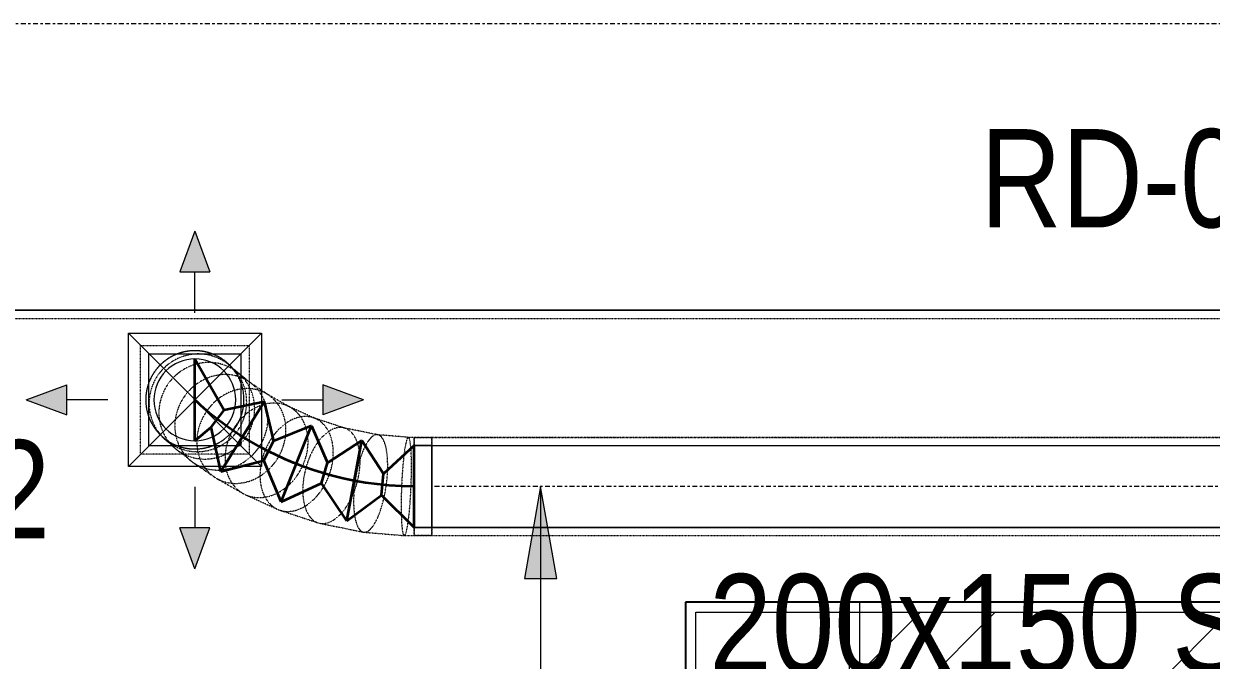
# Model space of a CAD drawing. Header units: inches. Extents: x -83664 to 20107, y -47222 to 19398.
# Drawn here: x -22714 to -19812, y -36482 to -34927 of the extents above; entities that cross this region are included whole.
import ezdxf

# ---------------------------------------------------------------- set-up
doc = ezdxf.new("R2010")
doc.units = ezdxf.units.IN
doc.header["$MEASUREMENT"] = 0
doc.linetypes.add('Center', pattern=[29.999999, 12, -6, 6, -6])
doc.linetypes.add('Hidden 0_50', pattern=[1.0584, 0.5292, -0.5292])
for name, color, linetype, lineweight in [('A-DETL-GENF', 7, 'Continuous', 9), ('A-WALL', 7, 'Continuous', 9), ('A-WALL-PATT', 7, 'Continuous', 25), ('G-ANNO-TEXT', 7, 'Continuous', 9), ('M-HVAC-CDFF', 7, 'Continuous', 9), ('M-HVAC-DUCT-CNTR', 7, 'Center', 9), ('M-HVAC-DUCT-IDEN', 7, 'Continuous', 18)]:
    doc.layers.add(name, color=color, linetype=linetype, lineweight=lineweight)
doc.layers.add('M-HVAC-DUCT', color=7, linetype='Continuous', lineweight=9, true_color=0xffe97f)
doc.layers.add('M-HVAC-DUCT-PATT', color=7, linetype='Continuous', lineweight=35, true_color=0x007f00)
doc.styles.add('Arial Narrow_21', font='ARIALN.TTF', dxfattribs={"height": 240})
pattern_1 = [(0, (0, 0), (1219.2, 304.8), [50.292, -864.108, 50.292, -864.108, -4876.8]), (0, (0, 0), (1219.2, 304.8), [-1828.8, 50.292, -1778.508, 50.292, -864.108, -2133.6]), (0, (0, 0), (1219.2, 304.8), [-4572, 50.292, -559.308, 50.292, -1473.708]), (120, (457.2, 152.4), (-873.56454, 903.4582), [50.292, -864.108, 50.292, -864.108, -4876.8]), (120, (457.2, 152.4), (-873.56454, 903.4582), [-1828.8, 50.292, -1778.508, 50.292, -864.108, -2133.6]), (120, (457.2, 152.4), (-873.56454, 903.4582), [-4572, 50.292, -559.308, 50.292, -1473.708]), (240, (609.6, 762), (-345.63546, -1208.2582), [50.292, -864.108, 50.292, -864.108, -4876.8]), (240, (609.6, 762), (-345.63546, -1208.2582), [-1828.8, 50.292, -1778.508, 50.292, -864.108, -2133.6]), (240, (609.6, 762), (-345.63546, -1208.2582), [-4572, 50.292, -559.308, 50.292, -1473.708])]
pattern_2 = [(45, (0, 0), (-377.1708, 377.1708), []), (45, (0, 571.5), (-377.1708, 377.1708), [])]

# ---------------------------------------------------------------- blocks, each defined once
blk = doc.blocks.new('GCE-AT-Supply Air Rectangular Diffuser - 225x225-V53-FIRST FLOOR AC CONDITIONING LAYOUT - PART A')
at = {"layer": 'A-DETL-GENF', "true_color": 0xff7f00}
for points in [[(36.4, 312.5), (0, 412.5), (-36.4, 312.5)], [(-312.5, -36.4), (-312.5, 36.4), (-412.5, 0)], [(312.5, -36.4), (412.5, 0), (312.5, 36.4)], [(0, -412.5), (36.4, -312.5), (-36.4, -312.5)]]:
    blk.add_hatch(color=30, dxfattribs=at).paths.add_polyline_path(points)
at = {"layer": 'A-DETL-GENF', "color": 30, "true_color": 0xff7f00}
for p, q in [((0, 412.5), (-36.4, 312.5)), ((0, 412.5), (36.4, 312.5)), ((-36.4, 312.5), (36.4, 312.5)), ((0, 212.5), (0, 312.5)), ((-162.5, -162.5), (162.5, 162.5)), ((-162.5, 162.5), (162.5, -162.5)), ((-162.5, -162.5), (-162.5, 162.5)), ((-162.5, 162.5), (162.5, 162.5)), ((162.5, 162.5), (162.5, -162.5)), ((-412.5, 0), (-312.5, 36.4)), ((-312.5, -36.4), (-312.5, 36.4)), ((312.5, 36.4), (312.5, -36.4)), ((412.5, 0), (312.5, 36.4)), ((212.5, 0), (312.5, 0)), ((-412.5, 0), (-312.5, -36.4)), ((-212.5, 0), (-312.5, 0)), ((412.5, 0), (312.5, -36.4)), ((162.5, -162.5), (-162.5, -162.5)), ((0, -212.5), (0, -312.5)), ((36.4, -312.5), (-36.4, -312.5)), ((0, -412.5), (-36.4, -312.5)), ((0, -412.5), (36.4, -312.5))]:
    blk.add_line(p, q, dxfattribs=at)
blk = doc.blocks.new('M_Rectangular to Round Transition - Angle - 45 Degree-7598641-FIRST FLOOR AC CONDITIONING LAYOUT - PART A')
at = {"layer": 'M-HVAC-DUCT', "color": 30, "true_color": 0xff7f00}
for p, q in [((98623.4, 55249.6), (98623.4, 55474.6)), ((98623.4, 55474.6), (98848.4, 55474.6)), ((98848.4, 55474.6), (98848.4, 55249.6)), ((98848.4, 55249.6), (98623.4, 55249.6))]:
    blk.add_line(p, q, dxfattribs=at)
for start, end in [(90, 180), (0, 90), (180, 270), (270, 0)]:
    blk.add_arc((98735.9, 55362.1), 100, start, end, dxfattribs=at)
blk = doc.blocks.new('M_Rec to Rnd Transition - Angle - 60 Degree-7670840-FIRST FLOOR AC CONDITIONING LAYOUT - PART A')
at = {"layer": 'M-HVAC-DUCT', "color": 30, "true_color": 0xff7f00}
for p, q in [((0, 100), (43.3, 100)), ((43.3, 100), (0, 100)), ((0, 100), (0, -100)), ((0, -100), (0, 100)), ((43.3, 0), (43.3, 100)), ((43.3, 0), (43.3, 100)), ((43.3, -100), (43.3, 0)), ((43.3, -100), (43.3, 0)), ((0, -100), (43.3, -100)), ((43.3, -100), (0, -100))]:
    blk.add_line(p, q, dxfattribs=at)
blk = doc.blocks.new('TEMW-SMBZ-HO-BM-HVAC-00002_rvt-1-FIRST FLOOR AC CONDITIONING LAYOUT - PART A')
at = {"layer": 'M-HVAC-DUCT', "color": 30, "true_color": 0xff7f00}
for p, q in [((135077, 62745.6), (128582, 62745.6)), ((128582, 62745.6), (135077, 62745.6)), ((129739.5, 62215.2), (129739.5, 62415.2)), ((129739.5, 62415.2), (129739.5, 62215.2)), ((129739.5, 62415.2), (132428.2, 62415.2)), ((129739.5, 62415.2), (132428.2, 62415.2)), ((132428.2, 62215.2), (129739.5, 62215.2)), ((129739.5, 62215.2), (132428.2, 62215.2))]:
    blk.add_line(p, q, dxfattribs=at)
at = {"layer": 'M-HVAC-DUCT', "color": 30, "linetype": 'Hidden 0_50', "true_color": 0xff7f00}
for p, q in [((128582, 62725.6), (135077, 62725.6)), ((128582, 62725.6), (135077, 62725.6)), ((129027.9, 62394.3), (129027.9, 62659.3)), ((129027.9, 62659.3), (129292.9, 62659.3)), ((129292.9, 62659.3), (129292.9, 62394.3)), ((129251.7, 62605.3), (129244.3, 62612.5)), ((129269.2, 62589.9), (129247.6, 62609.1)), ((129299.1, 62566.5), (129264.2, 62594.1)), ((129340.8, 62538.3), (129293.4, 62570.7)), ((129393.4, 62508.7), (129334.6, 62542.2)), ((129455.8, 62480.7), (129387, 62511.9)), ((129527.1, 62457.4), (129450, 62483)), ((129607.7, 62441.4), (129523, 62458.5)), ((129076.4, 62441), (129083.8, 62433.7)), ((129087.9, 62430), (129110, 62410.3)), ((129682.2, 62435.2), (129606.3, 62441.6)), ((129696.2, 62435.2), (129682.1, 62435.2)), ((129696.2, 62195.2), (129696.2, 62435.2)), ((129696.2, 62195.2), (129696.2, 62435.2)), ((129739.5, 62435.2), (129696.2, 62435.2)), ((129696.2, 62435.2), (129739.5, 62435.2)), ((129696.2, 62435.2), (129696.2, 62315.2)), ((129696.2, 62435.2), (129696.2, 62315.2)), ((129739.5, 62435.2), (129739.5, 62195.2)), ((129739.5, 62195.2), (129739.5, 62435.2)), ((132428.2, 62435.2), (129739.5, 62435.2)), ((129739.5, 62435.2), (132428.2, 62435.2)), ((129739.5, 62435.2), (129739.5, 62195.2)), ((129739.5, 62195.2), (129739.5, 62435.2)), ((129292.9, 62394.3), (129027.9, 62394.3)), ((129115, 62406.1), (129151.4, 62377.3)), ((129157, 62373.2), (129207.4, 62338.8)), ((129213.6, 62334.9), (129277.9, 62298.2)), ((129696.2, 62315.2), (129696.2, 62195.2)), ((129696.2, 62315.2), (129696.2, 62195.2)), ((129284.2, 62295), (129362.6, 62259.5)), ((129368.4, 62257.2), (129461.3, 62226.4)), ((129465.4, 62225.3), (129572.4, 62203.6)), ((129573.8, 62203.4), (129672.2, 62195.2)), ((129672.2, 62195.2), (129696.2, 62195.2)), ((129739.5, 62195.2), (129696.2, 62195.2)), ((129696.2, 62195.2), (129739.5, 62195.2)), ((129739.5, 62195.2), (132428.2, 62195.2)), ((129739.5, 62195.2), (132428.2, 62195.2))]:
    blk.add_line(p, q, dxfattribs=at)
for start, end in [(74.0123, 254.0123), (90, 180), (254.0123, 74.0123), (0, 90), (180, 270), (270, 0)]:
    blk.add_arc((129160.4, 62526.8), 120, start, end, dxfattribs=at)
for points in [[(129193.4, 62642.1), (129183.3, 62645), (129162.4, 62648.1), (129131, 62644.5), (129101.5, 62632.9), (129076, 62614.1), (129056.3, 62589.3), (129043.7, 62560.2), (129039, 62528.9), (129042.6, 62497.4), (129054.2, 62467.9), (129073.1, 62442.4), (129097.9, 62422.7), (129117.2, 62414.3), (129127.3, 62411.4)], [(129201.2, 62634.5), (129191.2, 62637.3), (129170.5, 62640.2), (129139.2, 62636.5), (129109.8, 62624.7), (129084.4, 62605.8), (129064.7, 62581), (129052, 62552.1), (129047.2, 62520.9), (129050.6, 62489.6), (129061.9, 62460.3), (129080.5, 62435.1), (129105.1, 62415.6), (129124.3, 62407.4), (129134.3, 62404.6)], [(129127.3, 62411.4), (129137.4, 62408.5), (129158.3, 62405.4), (129189.7, 62409), (129219.2, 62420.6), (129244.7, 62439.5), (129264.4, 62464.3), (129277, 62493.3), (129281.7, 62524.7), (129278.1, 62556.2), (129266.5, 62585.6), (129247.6, 62611.1), (129222.8, 62630.8), (129203.5, 62639.2), (129193.4, 62642.1)], [(129134.3, 62404.6), (129144.3, 62401.8), (129165, 62398.8), (129196.3, 62402.6), (129225.7, 62414.3), (129251.1, 62433.2), (129270.8, 62458), (129283.5, 62487), (129288.4, 62518.2), (129285, 62549.5), (129273.6, 62578.7), (129255, 62603.9), (129230.4, 62623.4), (129211.2, 62631.6), (129201.2, 62634.5)], [(129224, 62614.2), (129214.2, 62616.8), (129193.9, 62619.4), (129163.1, 62615.2), (129134.1, 62603.1), (129108.9, 62584), (129089.2, 62559.2), (129076.4, 62530.3), (129071.2, 62499.4), (129074.1, 62468.6), (129084.9, 62439.9), (129102.8, 62415.3), (129126.7, 62396.4), (129145.4, 62388.6), (129155.2, 62386)], [(129155.2, 62386), (129164.9, 62383.4), (129185.3, 62380.8), (129216, 62385), (129245, 62397.1), (129270.2, 62416.2), (129289.9, 62441), (129302.8, 62469.8), (129307.9, 62500.7), (129305, 62531.6), (129294.2, 62560.3), (129276.3, 62584.9), (129252.5, 62603.7), (129233.8, 62611.6), (129224, 62614.2)], [(129260.4, 62585.4), (129250.9, 62587.8), (129231.3, 62589.9), (129201.3, 62585), (129173, 62572.4), (129148.3, 62553), (129128.7, 62528), (129115.8, 62499.2), (129110.3, 62468.5), (129112.7, 62438.1), (129122.7, 62410), (129139.7, 62386.1), (129162.6, 62368.1), (129180.6, 62360.8), (129190.1, 62358.4)], [(129190.1, 62358.4), (129199.5, 62356.1), (129219.2, 62354), (129249.1, 62358.9), (129277.4, 62371.5), (129302.2, 62390.9), (129321.7, 62415.9), (129334.6, 62444.7), (129340.1, 62475.3), (129337.8, 62505.7), (129327.7, 62533.8), (129310.7, 62557.7), (129287.9, 62575.8), (129269.8, 62583.1), (129260.4, 62585.4)], [(129309.4, 62552), (129300.4, 62554), (129281.7, 62555.5), (129253, 62549.7), (129225.7, 62536.4), (129201.8, 62516.4), (129182.7, 62491.1), (129169.9, 62462.2), (129164.2, 62431.7), (129166, 62401.7), (129175.2, 62374.2), (129191.1, 62351.1), (129212.6, 62333.9), (129229.8, 62327.2), (129238.8, 62325.2)], [(129238.8, 62325.2), (129247.8, 62323.1), (129266.5, 62321.6), (129295.2, 62327.4), (129322.5, 62340.7), (129346.4, 62360.7), (129365.5, 62386), (129378.3, 62414.9), (129384, 62445.4), (129382.2, 62475.4), (129373, 62502.9), (129357.1, 62526.1), (129335.6, 62543.2), (129318.4, 62549.9), (129309.4, 62552)], [(129370.1, 62517.3), (129361.7, 62519), (129344.3, 62519.7), (129317.6, 62512.9), (129292, 62498.6), (129269.5, 62477.8), (129251.4, 62451.9), (129239.1, 62422.8), (129233.4, 62392.3), (129234.6, 62362.6), (129242.7, 62335.6), (129257.2, 62313.3), (129277, 62297.2), (129292.8, 62291.2), (129301.2, 62289.6)], [(129301.2, 62289.6), (129309.5, 62287.9), (129326.9, 62287.2), (129353.7, 62294), (129379.2, 62308.3), (129401.8, 62329.1), (129419.8, 62355), (129432.1, 62384.1), (129437.9, 62414.6), (129436.6, 62444.3), (129428.5, 62471.3), (129414.1, 62493.6), (129394.3, 62509.7), (129378.4, 62515.7), (129370.1, 62517.3)], [(129440.9, 62485.2), (129433.6, 62486.4), (129418.3, 62486.2), (129394.6, 62477.9), (129372, 62462.3), (129351.9, 62440.4), (129335.7, 62413.7), (129324.4, 62384), (129319, 62353.4), (129319.7, 62324), (129326.5, 62297.6), (129339, 62276.2), (129356.2, 62261.2), (129370.1, 62256.2), (129377.4, 62255)], [(129377.4, 62255), (129384.7, 62253.8), (129400.1, 62254), (129423.7, 62262.3), (129446.4, 62277.9), (129466.5, 62299.8), (129482.7, 62326.5), (129493.9, 62356.1), (129499.3, 62386.7), (129498.6, 62416.2), (129491.8, 62442.5), (129479.4, 62463.9), (129462.1, 62478.9), (129448.3, 62484), (129440.9, 62485.2)], [(129520.1, 62459), (129514.3, 62459.7), (129502.4, 62458.3), (129483.9, 62448.3), (129466.1, 62431.1), (129450.2, 62407.8), (129437.3, 62380.1), (129428.3, 62349.7), (129423.7, 62318.8), (129424, 62289.4), (129429.1, 62263.7), (129438.5, 62243.3), (129451.8, 62229.6), (129462.6, 62225.5), (129468.3, 62224.9)], [(129468.3, 62224.9), (129474, 62224.2), (129485.9, 62225.6), (129504.5, 62235.5), (129522.3, 62252.7), (129538.2, 62276), (129551.1, 62303.8), (129560.1, 62334.2), (129564.6, 62365.1), (129564.4, 62394.4), (129559.3, 62420.2), (129549.8, 62440.6), (129536.5, 62454.3), (129525.8, 62458.3), (129520.1, 62459)], [(129606, 62441.6), (129602.6, 62441.8), (129595.5, 62439.4), (129584.5, 62427.9), (129573.9, 62409.3), (129564.4, 62384.7), (129556.6, 62355.9), (129551.1, 62324.8), (129548.2, 62293.5), (129548.2, 62264.2), (129551.1, 62238.9), (129556.6, 62219.3), (129564.4, 62206.7), (129570.7, 62203.6), (129574.1, 62203.4)], [(129574.1, 62203.4), (129577.5, 62203.2), (129584.5, 62205.6), (129595.6, 62217), (129606.2, 62235.7), (129615.7, 62260.3), (129623.5, 62289.1), (129629, 62320.2), (129631.8, 62351.5), (129631.8, 62380.8), (129629, 62406.1), (129623.5, 62425.7), (129615.7, 62438.3), (129609.4, 62441.4), (129606, 62441.6)], [(129682.1, 62435.2), (129681.1, 62435.2), (129679, 62432.5), (129675.6, 62420.4), (129672.4, 62401.1), (129669.5, 62375.9), (129667.1, 62346.7), (129665.4, 62315.2), (129664.6, 62283.8), (129664.5, 62254.5), (129665.4, 62229.4), (129667, 62210.1), (129669.3, 62198), (129671.2, 62195.2), (129672.2, 62195.2)], [(129672.2, 62195.2), (129673.3, 62195.2), (129675.4, 62198), (129678.7, 62210.1), (129682, 62229.4), (129684.9, 62254.5), (129687.2, 62283.8), (129688.9, 62315.2), (129689.8, 62346.7), (129689.8, 62375.9), (129689, 62401.1), (129687.4, 62420.4), (129685, 62432.5), (129683.2, 62435.2), (129682.1, 62435.2)]]:
    blk.add_open_spline(points, degree=3, dxfattribs=at)
at = {"layer": 'M-HVAC-DUCT-CNTR', "color": 30, "true_color": 0xff7f00}
for p, q in [((135077, 63445.6), (128582, 63445.6)), ((132428.2, 62315.2), (129739.5, 62315.2))]:
    blk.add_line(p, q, dxfattribs=at)
at = {"layer": 'M-HVAC-DUCT-CNTR', "color": 30, "linetype": 'Continuous', "lineweight": 35, "true_color": 0xff7f00}
blk.add_open_spline([(129696.2, 62315.2), (129363, 62315.2), (129160.4, 62526.8), (129160.4, 62526.8)], degree=3, dxfattribs=at)
at = {"layer": 'M-HVAC-DUCT-PATT', "color": 30, "true_color": 0xff7f00}
for p, q in [((129160.4, 62426.8), (129160.4, 62626.8)), ((129160.4, 62626.8), (129231.9, 62501.4)), ((129223.9, 62352), (129329.8, 62521.7)), ((129223.9, 62352), (129329.8, 62521.7)), ((129329.8, 62521.7), (129231.9, 62501.4)), ((129329.8, 62521.7), (129352.4, 62425.9)), ((129199.9, 62459.7), (129231.9, 62501.4)), ((129160.4, 62426.8), (129199.9, 62459.7)), ((129223.9, 62352), (129199.9, 62459.7)), ((129445.1, 62463.4), (129352.4, 62425.9)), ((129371.4, 62277.5), (129445.1, 62463.4)), ((129371.4, 62277.5), (129445.1, 62463.4)), ((129445.1, 62463.4), (129484.5, 62373.3)), ((129328.6, 62379), (129352.4, 62425.9)), ((129568.8, 62427.4), (129484.5, 62373.3)), ((129531.5, 62230.9), (129568.8, 62427.4)), ((129531.5, 62230.9), (129568.8, 62427.4)), ((129568.8, 62427.4), (129621.6, 62346.3)), ((129696.2, 62415.2), (129621.6, 62346.3)), ((129696.2, 62215.2), (129696.2, 62415.2)), ((129696.2, 62215.2), (129696.2, 62415.2)), ((129223.9, 62352), (129328.6, 62379)), ((129371.4, 62277.5), (129328.6, 62379)), ((129469.6, 62322.9), (129484.5, 62373.3)), ((129616.9, 62293.9), (129621.6, 62346.3)), ((129371.4, 62277.5), (129469.6, 62322.9)), ((129531.5, 62230.9), (129469.6, 62322.9)), ((129531.5, 62230.9), (129616.9, 62293.9)), ((129696.2, 62215.2), (129616.9, 62293.9))]:
    blk.add_line(p, q, dxfattribs=at)
at = {"layer": 'M-HVAC-CDFF', "color": 6, "linetype": 'Hidden 0_50', "lineweight": 9, "true_color": 0xff00ff}
blk.add_blockref('GCE-AT-Supply Air Rectangular Diffuser - 225x225-V53-FIRST FLOOR AC CONDITIONING LAYOUT - PART A', (129160.4, 62526.8), dxfattribs=at)
at = {"layer": 'M-HVAC-DUCT', "color": 6, "linetype": 'Hidden 0_50', "lineweight": 9, "true_color": 0xff00ff, "rotation": 180}
for name, p in [('M_Rectangular to Round Transition - Angle - 45 Degree-7598641-FIRST FLOOR AC CONDITIONING LAYOUT - PART A', (227896.3, 117888.9)), ('M_Rec to Rnd Transition - Angle - 60 Degree-7670840-FIRST FLOOR AC CONDITIONING LAYOUT - PART A', (129739.5, 62315.2))]:
    blk.add_blockref(name, p, dxfattribs=at)
blk = doc.blocks.new('TEMW-SMBZ-HO-BM-HVAC-00002_rvt-2-FIRST FLOOR AC CONDITIONING LAYOUT - PART A')
at = {"layer": 'M-HVAC-DUCT', "color": 30, "true_color": 0xff7f00}
for p, q in [((135077, 62745.6), (128582, 62745.6)), ((128582, 62745.6), (135077, 62745.6)), ((129739.5, 62215.2), (129739.5, 62415.2)), ((129739.5, 62415.2), (129739.5, 62215.2)), ((129739.5, 62415.2), (132428.2, 62415.2)), ((129739.5, 62415.2), (132428.2, 62415.2)), ((132428.2, 62215.2), (129739.5, 62215.2)), ((129739.5, 62215.2), (132428.2, 62215.2))]:
    blk.add_line(p, q, dxfattribs=at)
at = {"layer": 'M-HVAC-DUCT', "color": 30, "linetype": 'Hidden 0_50', "true_color": 0xff7f00}
for p, q in [((128582, 62725.6), (135077, 62725.6)), ((128582, 62725.6), (135077, 62725.6)), ((129027.9, 62394.3), (129027.9, 62659.3)), ((129027.9, 62659.3), (129292.9, 62659.3)), ((129292.9, 62659.3), (129292.9, 62394.3)), ((129251.7, 62605.3), (129244.3, 62612.5)), ((129269.2, 62589.9), (129247.6, 62609.1)), ((129299.1, 62566.5), (129264.2, 62594.1)), ((129340.8, 62538.3), (129293.4, 62570.7)), ((129393.4, 62508.7), (129334.6, 62542.2)), ((129455.8, 62480.7), (129387, 62511.9)), ((129527.1, 62457.4), (129450, 62483)), ((129607.7, 62441.4), (129523, 62458.5)), ((129076.4, 62441), (129083.8, 62433.7)), ((129087.9, 62430), (129110, 62410.3)), ((129682.2, 62435.2), (129606.3, 62441.6)), ((129696.2, 62435.2), (129682.1, 62435.2)), ((129696.2, 62195.2), (129696.2, 62435.2)), ((129696.2, 62195.2), (129696.2, 62435.2)), ((129739.5, 62435.2), (129696.2, 62435.2)), ((129696.2, 62435.2), (129739.5, 62435.2)), ((129696.2, 62435.2), (129696.2, 62315.2)), ((129696.2, 62435.2), (129696.2, 62315.2)), ((129739.5, 62435.2), (129739.5, 62195.2)), ((129739.5, 62195.2), (129739.5, 62435.2)), ((132428.2, 62435.2), (129739.5, 62435.2)), ((129739.5, 62435.2), (132428.2, 62435.2)), ((129739.5, 62435.2), (129739.5, 62195.2)), ((129739.5, 62195.2), (129739.5, 62435.2)), ((129292.9, 62394.3), (129027.9, 62394.3)), ((129115, 62406.1), (129151.4, 62377.3)), ((129157, 62373.2), (129207.4, 62338.8)), ((129213.6, 62334.9), (129277.9, 62298.2)), ((129696.2, 62315.2), (129696.2, 62195.2)), ((129696.2, 62315.2), (129696.2, 62195.2)), ((129284.2, 62295), (129362.6, 62259.5)), ((129368.4, 62257.2), (129461.3, 62226.4)), ((129465.4, 62225.3), (129572.4, 62203.6)), ((129573.8, 62203.4), (129672.2, 62195.2)), ((129672.2, 62195.2), (129696.2, 62195.2)), ((129739.5, 62195.2), (129696.2, 62195.2)), ((129696.2, 62195.2), (129739.5, 62195.2)), ((129739.5, 62195.2), (132428.2, 62195.2)), ((129739.5, 62195.2), (132428.2, 62195.2))]:
    blk.add_line(p, q, dxfattribs=at)
for start, end in [(74.0123, 254.0123), (90, 180), (254.0123, 74.0123), (0, 90), (180, 270), (270, 0)]:
    blk.add_arc((129160.4, 62526.8), 120, start, end, dxfattribs=at)
for points in [[(129193.4, 62642.1), (129183.3, 62645), (129162.4, 62648.1), (129131, 62644.5), (129101.5, 62632.9), (129076, 62614.1), (129056.3, 62589.3), (129043.7, 62560.2), (129039, 62528.9), (129042.6, 62497.4), (129054.2, 62467.9), (129073.1, 62442.4), (129097.9, 62422.7), (129117.2, 62414.3), (129127.3, 62411.4)], [(129201.2, 62634.5), (129191.2, 62637.3), (129170.5, 62640.2), (129139.2, 62636.5), (129109.8, 62624.7), (129084.4, 62605.8), (129064.7, 62581), (129052, 62552.1), (129047.2, 62520.9), (129050.6, 62489.6), (129061.9, 62460.3), (129080.5, 62435.1), (129105.1, 62415.6), (129124.3, 62407.4), (129134.3, 62404.6)], [(129127.3, 62411.4), (129137.4, 62408.5), (129158.3, 62405.4), (129189.7, 62409), (129219.2, 62420.6), (129244.7, 62439.5), (129264.4, 62464.3), (129277, 62493.3), (129281.7, 62524.7), (129278.1, 62556.2), (129266.5, 62585.6), (129247.6, 62611.1), (129222.8, 62630.8), (129203.5, 62639.2), (129193.4, 62642.1)], [(129134.3, 62404.6), (129144.3, 62401.8), (129165, 62398.8), (129196.3, 62402.6), (129225.7, 62414.3), (129251.1, 62433.2), (129270.8, 62458), (129283.5, 62487), (129288.4, 62518.2), (129285, 62549.5), (129273.6, 62578.7), (129255, 62603.9), (129230.4, 62623.4), (129211.2, 62631.6), (129201.2, 62634.5)], [(129224, 62614.2), (129214.2, 62616.8), (129193.9, 62619.4), (129163.1, 62615.2), (129134.1, 62603.1), (129108.9, 62584), (129089.2, 62559.2), (129076.4, 62530.3), (129071.2, 62499.4), (129074.1, 62468.6), (129084.9, 62439.9), (129102.8, 62415.3), (129126.7, 62396.4), (129145.4, 62388.6), (129155.2, 62386)], [(129155.2, 62386), (129164.9, 62383.4), (129185.3, 62380.8), (129216, 62385), (129245, 62397.1), (129270.2, 62416.2), (129289.9, 62441), (129302.8, 62469.8), (129307.9, 62500.7), (129305, 62531.6), (129294.2, 62560.3), (129276.3, 62584.9), (129252.5, 62603.7), (129233.8, 62611.6), (129224, 62614.2)], [(129260.4, 62585.4), (129250.9, 62587.8), (129231.3, 62589.9), (129201.3, 62585), (129173, 62572.4), (129148.3, 62553), (129128.7, 62528), (129115.8, 62499.2), (129110.3, 62468.5), (129112.7, 62438.1), (129122.7, 62410), (129139.7, 62386.1), (129162.6, 62368.1), (129180.6, 62360.8), (129190.1, 62358.4)], [(129190.1, 62358.4), (129199.5, 62356.1), (129219.2, 62354), (129249.1, 62358.9), (129277.4, 62371.5), (129302.2, 62390.9), (129321.7, 62415.9), (129334.6, 62444.7), (129340.1, 62475.3), (129337.8, 62505.7), (129327.7, 62533.8), (129310.7, 62557.7), (129287.9, 62575.8), (129269.8, 62583.1), (129260.4, 62585.4)], [(129309.4, 62552), (129300.4, 62554), (129281.7, 62555.5), (129253, 62549.7), (129225.7, 62536.4), (129201.8, 62516.4), (129182.7, 62491.1), (129169.9, 62462.2), (129164.2, 62431.7), (129166, 62401.7), (129175.2, 62374.2), (129191.1, 62351.1), (129212.6, 62333.9), (129229.8, 62327.2), (129238.8, 62325.2)], [(129238.8, 62325.2), (129247.8, 62323.1), (129266.5, 62321.6), (129295.2, 62327.4), (129322.5, 62340.7), (129346.4, 62360.7), (129365.5, 62386), (129378.3, 62414.9), (129384, 62445.4), (129382.2, 62475.4), (129373, 62502.9), (129357.1, 62526.1), (129335.6, 62543.2), (129318.4, 62549.9), (129309.4, 62552)], [(129370.1, 62517.3), (129361.7, 62519), (129344.3, 62519.7), (129317.6, 62512.9), (129292, 62498.6), (129269.5, 62477.8), (129251.4, 62451.9), (129239.1, 62422.8), (129233.4, 62392.3), (129234.6, 62362.6), (129242.7, 62335.6), (129257.2, 62313.3), (129277, 62297.2), (129292.8, 62291.2), (129301.2, 62289.6)], [(129301.2, 62289.6), (129309.5, 62287.9), (129326.9, 62287.2), (129353.7, 62294), (129379.2, 62308.3), (129401.8, 62329.1), (129419.8, 62355), (129432.1, 62384.1), (129437.9, 62414.6), (129436.6, 62444.3), (129428.5, 62471.3), (129414.1, 62493.6), (129394.3, 62509.7), (129378.4, 62515.7), (129370.1, 62517.3)], [(129440.9, 62485.2), (129433.6, 62486.4), (129418.3, 62486.2), (129394.6, 62477.9), (129372, 62462.3), (129351.9, 62440.4), (129335.7, 62413.7), (129324.4, 62384), (129319, 62353.4), (129319.7, 62324), (129326.5, 62297.6), (129339, 62276.2), (129356.2, 62261.2), (129370.1, 62256.2), (129377.4, 62255)], [(129377.4, 62255), (129384.7, 62253.8), (129400.1, 62254), (129423.7, 62262.3), (129446.4, 62277.9), (129466.5, 62299.8), (129482.7, 62326.5), (129493.9, 62356.1), (129499.3, 62386.7), (129498.6, 62416.2), (129491.8, 62442.5), (129479.4, 62463.9), (129462.1, 62478.9), (129448.3, 62484), (129440.9, 62485.2)], [(129520.1, 62459), (129514.3, 62459.7), (129502.4, 62458.3), (129483.9, 62448.3), (129466.1, 62431.1), (129450.2, 62407.8), (129437.3, 62380.1), (129428.3, 62349.7), (129423.7, 62318.8), (129424, 62289.4), (129429.1, 62263.7), (129438.5, 62243.3), (129451.8, 62229.6), (129462.6, 62225.5), (129468.3, 62224.9)], [(129468.3, 62224.9), (129474, 62224.2), (129485.9, 62225.6), (129504.5, 62235.5), (129522.3, 62252.7), (129538.2, 62276), (129551.1, 62303.8), (129560.1, 62334.2), (129564.6, 62365.1), (129564.4, 62394.4), (129559.3, 62420.2), (129549.8, 62440.6), (129536.5, 62454.3), (129525.8, 62458.3), (129520.1, 62459)], [(129606, 62441.6), (129602.6, 62441.8), (129595.5, 62439.4), (129584.5, 62427.9), (129573.9, 62409.3), (129564.4, 62384.7), (129556.6, 62355.9), (129551.1, 62324.8), (129548.2, 62293.5), (129548.2, 62264.2), (129551.1, 62238.9), (129556.6, 62219.3), (129564.4, 62206.7), (129570.7, 62203.6), (129574.1, 62203.4)], [(129574.1, 62203.4), (129577.5, 62203.2), (129584.5, 62205.6), (129595.6, 62217), (129606.2, 62235.7), (129615.7, 62260.3), (129623.5, 62289.1), (129629, 62320.2), (129631.8, 62351.5), (129631.8, 62380.8), (129629, 62406.1), (129623.5, 62425.7), (129615.7, 62438.3), (129609.4, 62441.4), (129606, 62441.6)], [(129682.1, 62435.2), (129681.1, 62435.2), (129679, 62432.5), (129675.6, 62420.4), (129672.4, 62401.1), (129669.5, 62375.9), (129667.1, 62346.7), (129665.4, 62315.2), (129664.6, 62283.8), (129664.5, 62254.5), (129665.4, 62229.4), (129667, 62210.1), (129669.3, 62198), (129671.2, 62195.2), (129672.2, 62195.2)], [(129672.2, 62195.2), (129673.3, 62195.2), (129675.4, 62198), (129678.7, 62210.1), (129682, 62229.4), (129684.9, 62254.5), (129687.2, 62283.8), (129688.9, 62315.2), (129689.8, 62346.7), (129689.8, 62375.9), (129689, 62401.1), (129687.4, 62420.4), (129685, 62432.5), (129683.2, 62435.2), (129682.1, 62435.2)]]:
    blk.add_open_spline(points, degree=3, dxfattribs=at)
at = {"layer": 'M-HVAC-DUCT-CNTR', "color": 30, "true_color": 0xff7f00}
for p, q in [((135077, 63445.6), (128582, 63445.6)), ((132428.2, 62315.2), (129739.5, 62315.2))]:
    blk.add_line(p, q, dxfattribs=at)
at = {"layer": 'M-HVAC-DUCT-CNTR', "color": 30, "linetype": 'Continuous', "lineweight": 35, "true_color": 0xff7f00}
blk.add_open_spline([(129696.2, 62315.2), (129363, 62315.2), (129160.4, 62526.8), (129160.4, 62526.8)], degree=3, dxfattribs=at)
at = {"layer": 'M-HVAC-DUCT-PATT', "color": 30, "true_color": 0xff7f00}
for p, q in [((129160.4, 62426.8), (129160.4, 62626.8)), ((129160.4, 62626.8), (129231.9, 62501.4)), ((129223.9, 62352), (129329.8, 62521.7)), ((129223.9, 62352), (129329.8, 62521.7)), ((129329.8, 62521.7), (129231.9, 62501.4)), ((129329.8, 62521.7), (129352.4, 62425.9)), ((129199.9, 62459.7), (129231.9, 62501.4)), ((129160.4, 62426.8), (129199.9, 62459.7)), ((129223.9, 62352), (129199.9, 62459.7)), ((129445.1, 62463.4), (129352.4, 62425.9)), ((129371.4, 62277.5), (129445.1, 62463.4)), ((129371.4, 62277.5), (129445.1, 62463.4)), ((129445.1, 62463.4), (129484.5, 62373.3)), ((129328.6, 62379), (129352.4, 62425.9)), ((129568.8, 62427.4), (129484.5, 62373.3)), ((129531.5, 62230.9), (129568.8, 62427.4)), ((129531.5, 62230.9), (129568.8, 62427.4)), ((129568.8, 62427.4), (129621.6, 62346.3)), ((129696.2, 62415.2), (129621.6, 62346.3)), ((129696.2, 62215.2), (129696.2, 62415.2)), ((129696.2, 62215.2), (129696.2, 62415.2)), ((129223.9, 62352), (129328.6, 62379)), ((129371.4, 62277.5), (129328.6, 62379)), ((129469.6, 62322.9), (129484.5, 62373.3)), ((129616.9, 62293.9), (129621.6, 62346.3)), ((129371.4, 62277.5), (129469.6, 62322.9)), ((129531.5, 62230.9), (129469.6, 62322.9)), ((129531.5, 62230.9), (129616.9, 62293.9)), ((129696.2, 62215.2), (129616.9, 62293.9))]:
    blk.add_line(p, q, dxfattribs=at)
at = {"layer": 'M-HVAC-CDFF', "color": 6, "linetype": 'Hidden 0_50', "lineweight": 9, "true_color": 0xff00ff}
blk.add_blockref('GCE-AT-Supply Air Rectangular Diffuser - 225x225-V53-FIRST FLOOR AC CONDITIONING LAYOUT - PART A', (129160.4, 62526.8), dxfattribs=at)
at = {"layer": 'M-HVAC-DUCT', "color": 6, "linetype": 'Hidden 0_50', "lineweight": 9, "true_color": 0xff00ff, "rotation": 180}
for name, p in [('M_Rectangular to Round Transition - Angle - 45 Degree-7598641-FIRST FLOOR AC CONDITIONING LAYOUT - PART A', (227896.3, 117888.9)), ('M_Rec to Rnd Transition - Angle - 60 Degree-7670840-FIRST FLOOR AC CONDITIONING LAYOUT - PART A', (129739.5, 62315.2))]:
    blk.add_blockref(name, p, dxfattribs=at)
blk = doc.blocks.new('SMBZ_Hospital Arch Model_2026_01_29_rvt-1-FIRST FLOOR AC CONDITIONING LAYOUT - PART A')
at = {"layer": 'A-WALL-PATT', "lineweight": 9, "true_color": 0xbbbbbb}
h = blk.add_hatch(dxfattribs=at)
h.set_pattern_fill('FP_13', color=9, style=0, pattern_type=2)
h.set_pattern_definition(pattern_1)
h.paths.add_polyline_path([(133059.4, 62007.7), (133059.4, 62032.7), (130784.4, 62032.7), (130784.4, 62007.7), (132914.7, 62007.7)])
h = blk.add_hatch(dxfattribs=at)
h.set_pattern_fill('FP_13', color=9, style=0, pattern_type=2)
h.set_pattern_definition(pattern_1)
h.paths.add_polyline_path([(130384.4, 57882.7), (130384.4, 62007.7), (130359.4, 62007.7), (130359.4, 57882.7)])
h = blk.add_hatch(dxfattribs=at)
h.set_pattern_fill('FP_12', color=9, style=0, pattern_type=2)
h.set_pattern_definition(pattern_2)
h.paths.add_polyline_path([(130584.4, 61807.7), (130784.4, 61807.7), (130784.4, 62007.7), (130384.4, 62007.7), (130384.4, 61807.7)])
h = blk.add_hatch(dxfattribs=at)
h.set_pattern_fill('FP_12', color=9, style=0, pattern_type=2)
h.set_pattern_definition(pattern_2)
h.paths.add_polyline_path([(133059.4, 61807.7), (133059.4, 62007.7), (130784.4, 62007.7), (130784.4, 61807.7), (132914.7, 61807.7)])
at = {"layer": 'A-WALL', "color": 9, "lineweight": 25, "true_color": 0xbbbbbb}
for p, q in [((130784.4, 62032.7), (130359.4, 62032.7)), ((130359.4, 62032.7), (130359.4, 62007.7)), ((133059.4, 62032.7), (130784.4, 62032.7)), ((130359.4, 62007.7), (130359.4, 61782.7))]:
    blk.add_line(p, q, dxfattribs=at)
at = {"layer": 'A-WALL', "color": 9, "true_color": 0xbbbbbb}
for p, q in [((130759.4, 62032.7), (130359.4, 62032.7)), ((130359.4, 61782.7), (130359.4, 62032.7)), ((130784.4, 62032.7), (130759.4, 62032.7)), ((130759.4, 62032.7), (130759.4, 61782.7)), ((130759.4, 62032.7), (130759.4, 61782.7)), ((131759.4, 62032.7), (130784.4, 62032.7)), ((130784.4, 62032.7), (130784.4, 61782.7)), ((130384.4, 61807.7), (130384.4, 62007.7)), ((130384.4, 62007.7), (130784.4, 62007.7)), ((130784.4, 62007.7), (133059.4, 62007.7))]:
    blk.add_line(p, q, dxfattribs=at)

msp = doc.modelspace()

# ---------------------------------------------------------------- hatches: boundary and pattern name
at = {"layer": 'M-HVAC-DUCT-IDEN', "lineweight": 9}
msp.add_hatch(color=256, dxfattribs=at).paths.add_polyline_path([(-21451.3, -36057), (-21491, -36282), (-21411.7, -36282)])

# ---------------------------------------------------------------- linework, layer by layer
for p, q in [((-21451.3, -36057), (-21491, -36282)), ((-21411.7, -36282), (-21451.3, -36057)), ((-21451.3, -36057), (-21451.3, -36600.6)), ((-21491, -36282), (-21411.7, -36282))]:
    msp.add_line(p, q, dxfattribs=at)

# ---------------------------------------------------------------- block references
at = {"lineweight": 5}
for name in ['SMBZ_Hospital Arch Model_2026_01_29_rvt-1-FIRST FLOOR AC CONDITIONING LAYOUT - PART A', 'TEMW-SMBZ-HO-BM-HVAC-00002_rvt-1-FIRST FLOOR AC CONDITIONING LAYOUT - PART A', 'TEMW-SMBZ-HO-BM-HVAC-00002_rvt-2-FIRST FLOOR AC CONDITIONING LAYOUT - PART A']:
    msp.add_blockref(name, (-151456.7, -98372.2), dxfattribs=at)

# ---------------------------------------------------------------- texts
at = {"layer": 'G-ANNO-TEXT', "char_height": 240, "attachment_point": 1, "style": 'Arial Narrow_21'}
for s, insert, width in [('RD-02', (-20376.5, -35184), 1010.126), ('SD-02', (-23429, -35944), 986.076)]:
    msp.add_mtext(s, dxfattribs=dict(at, insert=insert, width=width))
at = {"layer": 'M-HVAC-DUCT-IDEN', "lineweight": 9, "insert": (-21039.3, -36271.1), "char_height": 240, "width": 2128.48, "attachment_point": 1, "style": 'Arial Narrow_21'}
msp.add_mtext('200x150 SAD', dxfattribs=at)

doc.saveas('drawing.dxf')
